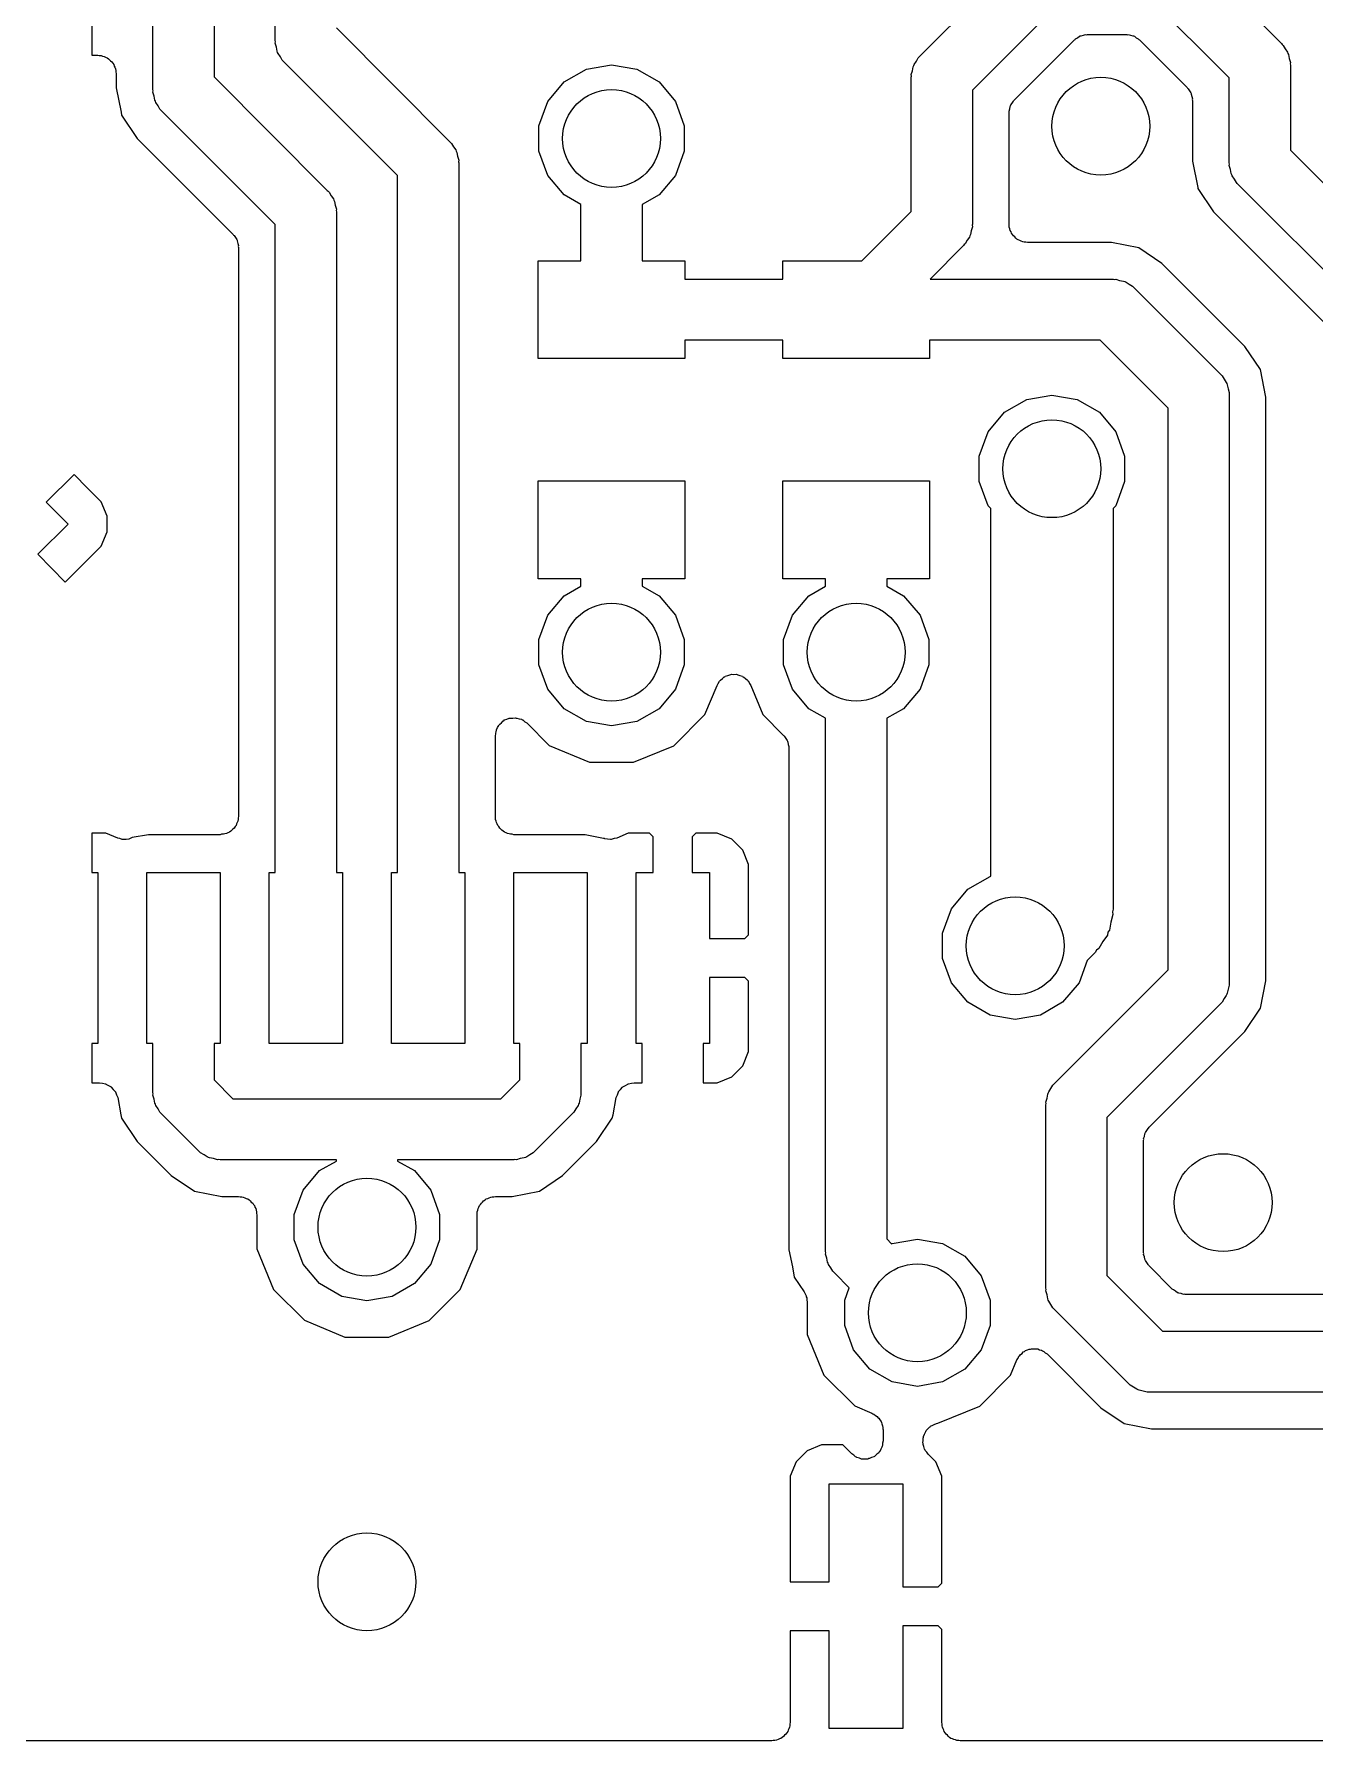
# Model space of a CAD drawing. Extents: x 132.7 to 187.3, y -127.3 to -72.7.
# Drawn here: x 158.64 to 163.88, y -109.8 to -102.82 of the extents above; entities that cross this region are included whole.
import ezdxf

# ---------------------------------------------------------------- set-up
doc = ezdxf.new("R2010")
doc.units = 0
doc.header["$MEASUREMENT"] = 0
doc.layers.add('BLACK', color=7, linetype='CONTINUOUS')

msp = doc.modelspace()

# ---------------------------------------------------------------- linework, layer by layer
at = {"layer": 'Black'}
for p, q in [((159.125, -103.05), (159.125, -102.4)), ((159.625, -102.85), (159.625, -102.4)), ((162.262, -102.912), (162.712, -102.462)), ((163.338, -102.462), (163.738, -102.862)), ((162.852, -102.675), (162.475, -103.052)), ((163.525, -103.002), (163.198, -102.675)), ((158.875, -102.75), (158.875, -102.91)), ((159.375, -102.75), (159.375, -102.998)), ((159.875, -102.798), (160.338, -103.262)), ((162.905, -102.838), (162.913, -102.832)), ((162.913, -102.832), (162.916, -102.831)), ((162.916, -102.831), (162.919, -102.83)), ((162.919, -102.83), (162.929, -102.828)), ((162.929, -102.828), (162.938, -102.825)), ((162.938, -102.825), (162.942, -102.826)), ((162.942, -102.826), (162.945, -102.825)), ((162.945, -102.825), (163.105, -102.825)), ((163.105, -102.825), (163.108, -102.826)), ((163.108, -102.826), (163.112, -102.825)), ((163.112, -102.825), (163.121, -102.828)), ((163.121, -102.828), (163.131, -102.83)), ((163.131, -102.83), (163.134, -102.831)), ((163.134, -102.831), (163.137, -102.832)), ((163.137, -102.832), (163.145, -102.838)), ((159.626, -102.855), (159.625, -102.85)), ((159.625, -102.861), (159.626, -102.855)), ((159.63, -102.877), (159.625, -102.861)), ((159.633, -102.893), (159.63, -102.877)), ((159.635, -102.898), (159.633, -102.893)), ((159.637, -102.903), (159.635, -102.898)), ((159.646, -102.916), (159.637, -102.903)), ((162.647, -103.092), (162.892, -102.847)), ((162.892, -102.847), (162.895, -102.845)), ((162.895, -102.845), (162.897, -102.843)), ((162.897, -102.843), (162.905, -102.838)), ((163.145, -102.838), (163.153, -102.843)), ((163.153, -102.843), (163.155, -102.845)), ((163.155, -102.845), (163.158, -102.847)), ((163.158, -102.847), (163.353, -103.042)), ((163.738, -102.862), (163.742, -102.866)), ((163.742, -102.866), (163.746, -102.87)), ((163.746, -102.87), (163.754, -102.884)), ((163.754, -102.884), (163.763, -102.897)), ((163.763, -102.897), (163.765, -102.902)), ((163.765, -102.902), (163.767, -102.907)), ((158.875, -102.91), (158.9, -102.91)), ((158.9, -102.91), (158.906, -102.911)), ((158.906, -102.911), (158.913, -102.911)), ((158.913, -102.911), (158.919, -102.913)), ((158.919, -102.913), (158.926, -102.915)), ((158.926, -102.915), (158.931, -102.918)), ((158.931, -102.918), (158.938, -102.92)), ((158.938, -102.92), (158.943, -102.924)), ((158.943, -102.924), (158.948, -102.928)), ((158.948, -102.928), (158.952, -102.933)), ((158.952, -102.933), (158.957, -102.937)), ((158.957, -102.937), (158.961, -102.942)), ((158.961, -102.942), (158.965, -102.947)), ((158.965, -102.947), (158.967, -102.954)), ((158.967, -102.954), (158.97, -102.959)), ((158.97, -102.959), (158.972, -102.966)), ((158.972, -102.966), (158.974, -102.972)), ((158.974, -102.972), (158.974, -102.979)), ((159.654, -102.93), (159.646, -102.916)), ((159.658, -102.934), (159.654, -102.93)), ((159.662, -102.938), (159.658, -102.934)), ((160.125, -103.402), (159.662, -102.938)), ((160.806, -103.019), (160.897, -102.967)), ((160.897, -102.967), (161, -102.949)), ((161, -102.949), (161.103, -102.967)), ((161.103, -102.967), (161.194, -103.019)), ((162.225, -102.989), (162.23, -102.973)), ((162.23, -102.973), (162.233, -102.957)), ((162.233, -102.957), (162.235, -102.952)), ((162.235, -102.952), (162.237, -102.947)), ((162.237, -102.947), (162.246, -102.934)), ((162.246, -102.934), (162.254, -102.92)), ((162.254, -102.92), (162.258, -102.916)), ((162.258, -102.916), (162.262, -102.912)), ((163.767, -102.907), (163.77, -102.923)), ((163.77, -102.923), (163.775, -102.939)), ((163.775, -102.939), (163.774, -102.945)), ((163.774, -102.945), (163.775, -102.95)), ((163.775, -102.95), (163.775, -103.298)), ((158.974, -102.979), (158.975, -102.985)), ((158.975, -102.985), (158.975, -103.043)), ((159.375, -102.998), (159.838, -103.462)), ((160.739, -103.099), (160.806, -103.019)), ((161.194, -103.019), (161.261, -103.099)), ((162.226, -102.995), (162.225, -102.989)), ((162.225, -103), (162.226, -102.995)), ((162.225, -103.548), (162.225, -103)), ((163.353, -103.042), (163.355, -103.045)), ((163.525, -103.35), (163.525, -103.002)), ((158.975, -103.043), (158.995, -103.142)), ((159.126, -103.055), (159.125, -103.05)), ((159.125, -103.061), (159.126, -103.055)), ((159.13, -103.077), (159.125, -103.061)), ((159.133, -103.093), (159.13, -103.077)), ((159.135, -103.098), (159.133, -103.093)), ((159.137, -103.103), (159.135, -103.098)), ((159.146, -103.116), (159.137, -103.103)), ((160.703, -103.198), (160.739, -103.099)), ((161.261, -103.099), (161.297, -103.198)), ((162.475, -103.052), (162.475, -103.6)), ((162.632, -103.113), (162.638, -103.105)), ((162.638, -103.105), (162.643, -103.097)), ((162.643, -103.097), (162.645, -103.095)), ((162.645, -103.095), (162.647, -103.092)), ((163.355, -103.045), (163.357, -103.047)), ((163.357, -103.047), (163.362, -103.055)), ((163.362, -103.055), (163.368, -103.063)), ((163.368, -103.063), (163.369, -103.066)), ((163.369, -103.066), (163.37, -103.069)), ((163.37, -103.069), (163.372, -103.079)), ((163.372, -103.079), (163.375, -103.088)), ((163.375, -103.088), (163.374, -103.092)), ((163.374, -103.092), (163.375, -103.095)), ((163.375, -103.095), (163.375, -103.343)), ((158.995, -103.142), (158.995, -103.142)), ((158.995, -103.142), (158.997, -103.155)), ((158.997, -103.155), (159.061, -103.25)), ((159.154, -103.13), (159.146, -103.116)), ((159.158, -103.134), (159.154, -103.13)), ((159.162, -103.138), (159.158, -103.134)), ((159.625, -103.602), (159.162, -103.138)), ((162.625, -103.138), (162.628, -103.129)), ((162.626, -103.142), (162.625, -103.138)), ((162.625, -103.145), (162.626, -103.142)), ((162.625, -103.6), (162.625, -103.145)), ((162.628, -103.129), (162.63, -103.119)), ((162.63, -103.119), (162.631, -103.116)), ((162.631, -103.116), (162.632, -103.113)), ((159.061, -103.25), (159.453, -103.642)), ((160.703, -103.302), (160.703, -103.198)), ((161.297, -103.198), (161.297, -103.302)), ((160.338, -103.262), (160.342, -103.266)), ((160.342, -103.266), (160.346, -103.27)), ((160.346, -103.27), (160.354, -103.284)), ((160.354, -103.284), (160.363, -103.297)), ((160.363, -103.297), (160.365, -103.302)), ((160.365, -103.302), (160.367, -103.307)), ((160.367, -103.307), (160.37, -103.323)), ((160.739, -103.401), (160.703, -103.302)), ((161.297, -103.302), (161.261, -103.401)), ((163.775, -103.298), (164.252, -103.775)), ((160.37, -103.323), (160.375, -103.339)), ((160.375, -103.339), (160.374, -103.345)), ((160.374, -103.345), (160.375, -103.35)), ((160.375, -103.35), (160.375, -106.25)), ((163.375, -103.343), (163.397, -103.451)), ((163.526, -103.355), (163.525, -103.35)), ((163.525, -103.361), (163.526, -103.355)), ((163.53, -103.377), (163.525, -103.361)), ((163.533, -103.393), (163.53, -103.377)), ((160.125, -106.25), (160.125, -103.402)), ((160.806, -103.481), (160.739, -103.401)), ((161.261, -103.401), (161.194, -103.481)), ((163.397, -103.451), (163.397, -103.451)), ((163.397, -103.451), (163.397, -103.455)), ((163.397, -103.455), (163.461, -103.55)), ((163.535, -103.398), (163.533, -103.393)), ((163.537, -103.403), (163.535, -103.398)), ((163.546, -103.416), (163.537, -103.403)), ((163.554, -103.43), (163.546, -103.416)), ((163.558, -103.434), (163.554, -103.43)), ((163.562, -103.438), (163.558, -103.434)), ((164.112, -103.988), (163.562, -103.438)), ((159.838, -103.462), (159.842, -103.466)), ((159.842, -103.466), (159.846, -103.47)), ((159.846, -103.47), (159.854, -103.484)), ((159.854, -103.484), (159.863, -103.497)), ((159.863, -103.497), (159.865, -103.502)), ((159.865, -103.502), (159.867, -103.507)), ((159.867, -103.507), (159.87, -103.523)), ((159.87, -103.523), (159.875, -103.539)), ((160.875, -103.52), (160.806, -103.481)), ((160.875, -103.75), (160.875, -103.52)), ((161.194, -103.481), (161.125, -103.52)), ((161.125, -103.52), (161.125, -103.75)), ((159.875, -103.539), (159.874, -103.545)), ((159.874, -103.545), (159.875, -103.55)), ((159.875, -103.55), (159.875, -106.25)), ((162.023, -103.75), (162.225, -103.548)), ((162.475, -103.6), (162.474, -103.605)), ((162.626, -103.606), (162.625, -103.6)), ((163.461, -103.55), (164, -104.089)), ((159.453, -103.642), (159.455, -103.645)), ((159.455, -103.645), (159.457, -103.647)), ((159.457, -103.647), (159.462, -103.655)), ((159.462, -103.655), (159.468, -103.663)), ((159.468, -103.663), (159.469, -103.666)), ((159.469, -103.666), (159.47, -103.669)), ((159.47, -103.669), (159.472, -103.679)), ((159.625, -106.25), (159.625, -103.602)), ((162.454, -103.666), (162.446, -103.68)), ((162.463, -103.653), (162.454, -103.666)), ((162.465, -103.648), (162.463, -103.653)), ((162.467, -103.643), (162.465, -103.648)), ((162.47, -103.627), (162.467, -103.643)), ((162.475, -103.611), (162.47, -103.627)), ((162.474, -103.605), (162.475, -103.611)), ((162.626, -103.613), (162.626, -103.606)), ((162.628, -103.619), (162.626, -103.613)), ((162.63, -103.626), (162.628, -103.619)), ((162.633, -103.631), (162.63, -103.626)), ((162.635, -103.637), (162.633, -103.631)), ((162.639, -103.643), (162.635, -103.637)), ((162.643, -103.648), (162.639, -103.643)), ((162.648, -103.652), (162.643, -103.648)), ((162.652, -103.657), (162.648, -103.652)), ((162.657, -103.661), (162.652, -103.657)), ((162.662, -103.665), (162.657, -103.661)), ((162.669, -103.667), (162.662, -103.665)), ((162.674, -103.67), (162.669, -103.667)), ((162.681, -103.672), (162.674, -103.67)), ((159.472, -103.679), (159.475, -103.688)), ((159.475, -103.688), (159.474, -103.692)), ((159.474, -103.692), (159.475, -103.695)), ((159.475, -103.695), (159.475, -106.021)), ((162.438, -103.688), (162.302, -103.825)), ((162.442, -103.684), (162.438, -103.688)), ((162.446, -103.68), (162.442, -103.684)), ((162.687, -103.674), (162.681, -103.672)), ((162.694, -103.674), (162.687, -103.674)), ((162.7, -103.675), (162.694, -103.674)), ((163.043, -103.675), (162.7, -103.675)), ((163.155, -103.697), (163.043, -103.675)), ((163.25, -103.761), (163.155, -103.697)), ((160.7, -104.15), (160.7, -103.75)), ((160.7, -103.75), (160.875, -103.75)), ((161.125, -103.75), (161.3, -103.75)), ((161.3, -103.75), (161.3, -103.825)), ((161.7, -103.825), (161.7, -103.75)), ((161.7, -103.75), (162.023, -103.75)), ((163.589, -104.1), (163.25, -103.761)), ((161.3, -103.825), (161.7, -103.825)), ((162.302, -103.825), (163.05, -103.825)), ((163.05, -103.825), (163.055, -103.826)), ((163.055, -103.826), (163.061, -103.825)), ((163.061, -103.825), (163.077, -103.83)), ((163.077, -103.83), (163.093, -103.833)), ((163.093, -103.833), (163.098, -103.835)), ((163.098, -103.835), (163.103, -103.837)), ((163.103, -103.837), (163.116, -103.846)), ((163.116, -103.846), (163.13, -103.854)), ((163.13, -103.854), (163.134, -103.858)), ((163.134, -103.858), (163.138, -103.862)), ((163.138, -103.862), (163.488, -104.212)), ((161.7, -104.075), (161.3, -104.075)), ((161.3, -104.075), (161.3, -104.15)), ((161.7, -104.15), (161.7, -104.075)), ((162.998, -104.075), (162.3, -104.075)), ((162.3, -104.075), (162.3, -104.15)), ((163.275, -104.352), (162.998, -104.075)), ((161.3, -104.15), (160.7, -104.15)), ((162.3, -104.15), (161.7, -104.15)), ((163.653, -104.195), (163.589, -104.1)), ((163.488, -104.212), (163.492, -104.216)), ((163.492, -104.216), (163.496, -104.22)), ((163.496, -104.22), (163.504, -104.234)), ((163.675, -104.307), (163.653, -104.195)), ((163.504, -104.234), (163.513, -104.247)), ((163.513, -104.247), (163.515, -104.252)), ((163.515, -104.252), (163.517, -104.257)), ((163.517, -104.257), (163.52, -104.273)), ((163.52, -104.273), (163.525, -104.289)), ((163.525, -104.289), (163.524, -104.295)), ((163.524, -104.295), (163.525, -104.3)), ((162.606, -104.369), (162.697, -104.317)), ((162.697, -104.317), (162.8, -104.299)), ((162.8, -104.299), (162.903, -104.317)), ((162.903, -104.317), (162.994, -104.369)), ((163.275, -106.648), (163.275, -104.352)), ((163.525, -104.3), (163.525, -106.7)), ((163.675, -106.693), (163.675, -104.307)), ((162.539, -104.449), (162.606, -104.369)), ((162.994, -104.369), (163.061, -104.449)), ((162.503, -104.548), (162.539, -104.449)), ((163.061, -104.449), (163.097, -104.548)), ((162.503, -104.652), (162.503, -104.548)), ((163.097, -104.548), (163.097, -104.652)), ((158.803, -104.624), (158.689, -104.737)), ((158.858, -104.68), (158.803, -104.624)), ((158.913, -104.735), (158.858, -104.68)), ((160.7, -105.05), (160.7, -104.65)), ((160.7, -104.65), (161.3, -104.65)), ((161.3, -104.65), (161.3, -105.05)), ((161.7, -105.05), (161.7, -104.65)), ((161.7, -104.65), (162.3, -104.65)), ((162.3, -104.65), (162.3, -105.05)), ((162.539, -104.751), (162.503, -104.652)), ((163.097, -104.652), (163.061, -104.751)), ((158.689, -104.737), (158.778, -104.826)), ((158.938, -104.794), (158.913, -104.735)), ((162.55, -104.763), (162.539, -104.751)), ((162.55, -106.266), (162.55, -104.763)), ((163.061, -104.751), (163.05, -104.763)), ((163.05, -104.763), (163.05, -106.4)), ((158.778, -104.826), (158.654, -104.949)), ((158.938, -104.858), (158.938, -104.794)), ((158.767, -105.063), (158.913, -104.916)), ((158.913, -104.916), (158.938, -104.858)), ((158.654, -104.949), (158.767, -105.063)), ((160.875, -105.05), (160.7, -105.05)), ((160.875, -105.08), (160.875, -105.05)), ((161.3, -105.05), (161.125, -105.05)), ((161.125, -105.05), (161.125, -105.08)), ((161.875, -105.05), (161.7, -105.05)), ((161.875, -105.08), (161.875, -105.05)), ((162.3, -105.05), (162.125, -105.05)), ((162.125, -105.05), (162.125, -105.08)), ((160.739, -105.199), (160.806, -105.119)), ((160.806, -105.119), (160.875, -105.08)), ((161.125, -105.08), (161.194, -105.119)), ((161.194, -105.119), (161.261, -105.199)), ((161.739, -105.199), (161.806, -105.119)), ((161.806, -105.119), (161.875, -105.08)), ((162.125, -105.08), (162.194, -105.119)), ((162.194, -105.119), (162.261, -105.199)), ((160.703, -105.298), (160.739, -105.199)), ((161.261, -105.199), (161.297, -105.298)), ((161.703, -105.298), (161.739, -105.199)), ((162.261, -105.199), (162.297, -105.298)), ((160.703, -105.402), (160.703, -105.298)), ((161.297, -105.298), (161.297, -105.402)), ((161.703, -105.402), (161.703, -105.298)), ((162.297, -105.298), (162.297, -105.402)), ((160.739, -105.501), (160.703, -105.402)), ((161.297, -105.402), (161.261, -105.501)), ((161.739, -105.501), (161.703, -105.402)), ((162.297, -105.402), (162.261, -105.501)), ((161.431, -105.486), (161.436, -105.478)), ((161.436, -105.478), (161.441, -105.469)), ((161.441, -105.469), (161.443, -105.467)), ((161.443, -105.467), (161.445, -105.464)), ((161.445, -105.464), (161.453, -105.458)), ((161.453, -105.458), (161.46, -105.451)), ((161.46, -105.451), (161.463, -105.45)), ((161.463, -105.45), (161.465, -105.448)), ((161.465, -105.448), (161.475, -105.445)), ((161.475, -105.445), (161.484, -105.442)), ((161.484, -105.442), (161.487, -105.441)), ((161.487, -105.441), (161.49, -105.44)), ((161.49, -105.44), (161.5, -105.441)), ((161.5, -105.441), (161.51, -105.44)), ((161.51, -105.44), (161.513, -105.441)), ((161.513, -105.441), (161.516, -105.442)), ((161.516, -105.442), (161.525, -105.445)), ((161.525, -105.445), (161.535, -105.448)), ((161.535, -105.448), (161.537, -105.45)), ((161.537, -105.45), (161.54, -105.452)), ((161.54, -105.452), (161.548, -105.458)), ((161.548, -105.458), (161.555, -105.464)), ((161.555, -105.464), (161.557, -105.467)), ((161.557, -105.467), (161.56, -105.469)), ((161.56, -105.469), (161.564, -105.478)), ((161.564, -105.478), (161.569, -105.486)), ((160.806, -105.581), (160.739, -105.501)), ((161.261, -105.501), (161.194, -105.581)), ((161.381, -105.605), (161.431, -105.486)), ((161.569, -105.486), (161.618, -105.605)), ((161.806, -105.581), (161.739, -105.501)), ((162.261, -105.501), (162.194, -105.581)), ((160.562, -105.627), (160.572, -105.624)), ((160.572, -105.624), (160.581, -105.62)), ((160.581, -105.62), (160.584, -105.62)), ((160.584, -105.62), (160.587, -105.619)), ((160.587, -105.619), (160.597, -105.619)), ((160.597, -105.619), (160.607, -105.618)), ((160.607, -105.618), (160.61, -105.619)), ((160.61, -105.619), (160.613, -105.619)), ((160.613, -105.619), (160.622, -105.622)), ((160.622, -105.622), (160.632, -105.624)), ((160.632, -105.624), (160.634, -105.626)), ((160.897, -105.633), (160.806, -105.581)), ((161.194, -105.581), (161.103, -105.633)), ((161.255, -105.732), (161.381, -105.605)), ((161.618, -105.605), (161.703, -105.69)), ((161.875, -105.62), (161.806, -105.581)), ((161.875, -107.8), (161.875, -105.62)), ((162.194, -105.581), (162.125, -105.62)), ((162.125, -105.62), (162.125, -107.748)), ((160.525, -105.692), (160.527, -105.683)), ((160.525, -106.021), (160.525, -105.692)), ((160.527, -105.683), (160.528, -105.673)), ((160.528, -105.673), (160.529, -105.67)), ((160.529, -105.67), (160.53, -105.667)), ((160.53, -105.667), (160.534, -105.658)), ((160.534, -105.658), (160.539, -105.649)), ((160.539, -105.649), (160.541, -105.647)), ((160.541, -105.647), (160.543, -105.644)), ((160.543, -105.644), (160.55, -105.638)), ((160.55, -105.638), (160.557, -105.631)), ((160.557, -105.631), (160.56, -105.63)), ((160.56, -105.63), (160.562, -105.627)), ((160.634, -105.626), (160.637, -105.627)), ((160.637, -105.627), (160.645, -105.634)), ((160.645, -105.634), (160.653, -105.639)), ((160.653, -105.639), (160.745, -105.731)), ((161, -105.651), (160.897, -105.633)), ((161.103, -105.633), (161, -105.651)), ((161.703, -105.69), (161.705, -105.692)), ((161.705, -105.692), (161.707, -105.694)), ((160.745, -105.731), (160.91, -105.8)), ((161.089, -105.8), (161.255, -105.732)), ((161.707, -105.694), (161.712, -105.703)), ((161.712, -105.703), (161.718, -105.711)), ((161.718, -105.711), (161.719, -105.714)), ((161.719, -105.714), (161.72, -105.717)), ((161.72, -105.717), (161.722, -105.727)), ((161.722, -105.727), (161.725, -105.736)), ((161.725, -105.736), (161.724, -105.739)), ((161.724, -105.739), (161.725, -105.742)), ((161.725, -105.742), (161.725, -107.793)), ((160.91, -105.8), (161.089, -105.8)), ((159.472, -106.04), (159.47, -106.046)), ((159.474, -106.034), (159.472, -106.04)), ((159.475, -106.021), (159.474, -106.027)), ((159.474, -106.027), (159.474, -106.034)), ((160.526, -106.027), (160.525, -106.021)), ((160.526, -106.034), (160.526, -106.027)), ((160.528, -106.04), (160.526, -106.034)), ((160.53, -106.046), (160.528, -106.04)), ((158.932, -106.09), (158.875, -106.09)), ((158.875, -106.09), (158.875, -106.25)), ((158.981, -106.11), (158.932, -106.09)), ((158.99, -106.112), (158.981, -106.11)), ((159, -106.115), (158.99, -106.112)), ((159.032, -106.112), (159.029, -106.113)), ((159.04, -106.108), (159.032, -106.112)), ((159.107, -106.096), (159.04, -106.108)), ((159.4, -106.096), (159.107, -106.096)), ((159.406, -106.094), (159.4, -106.096)), ((159.413, -106.094), (159.406, -106.094)), ((159.419, -106.092), (159.413, -106.094)), ((159.426, -106.091), (159.419, -106.092)), ((159.431, -106.088), (159.426, -106.091)), ((159.438, -106.086), (159.431, -106.088)), ((159.443, -106.081), (159.438, -106.086)), ((159.448, -106.078), (159.443, -106.081)), ((159.452, -106.073), (159.448, -106.078)), ((159.457, -106.069), (159.452, -106.073)), ((159.461, -106.063), (159.457, -106.069)), ((159.465, -106.058), (159.461, -106.063)), ((159.467, -106.052), (159.465, -106.058)), ((159.47, -106.046), (159.467, -106.052)), ((160.533, -106.052), (160.53, -106.046)), ((160.535, -106.058), (160.533, -106.052)), ((160.539, -106.063), (160.535, -106.058)), ((160.543, -106.069), (160.539, -106.063)), ((160.548, -106.073), (160.543, -106.069)), ((160.552, -106.078), (160.548, -106.073)), ((160.557, -106.081), (160.552, -106.078)), ((160.562, -106.086), (160.557, -106.081)), ((160.569, -106.088), (160.562, -106.086)), ((160.574, -106.091), (160.569, -106.088)), ((160.581, -106.092), (160.574, -106.091)), ((160.587, -106.094), (160.581, -106.092)), ((160.594, -106.094), (160.587, -106.094)), ((160.6, -106.096), (160.594, -106.094)), ((160.892, -106.096), (160.6, -106.096)), ((160.967, -106.111), (160.892, -106.096)), ((160.969, -106.112), (160.967, -106.111)), ((160.971, -106.112), (160.969, -106.112)), ((160.973, -106.113), (160.971, -106.112)), ((161.01, -106.112), (160.999, -106.115)), ((161.021, -106.11), (161.01, -106.112)), ((161.068, -106.09), (161.021, -106.11)), ((161.155, -106.09), (161.068, -106.09)), ((161.17, -106.105), (161.155, -106.09)), ((161.17, -106.25), (161.17, -106.105)), ((161.345, -106.09), (161.33, -106.105)), ((161.33, -106.105), (161.33, -106.25)), ((161.432, -106.09), (161.345, -106.09)), ((161.491, -106.114), (161.432, -106.09)), ((159.003, -106.115), (159, -106.115)), ((159.006, -106.116), (159.003, -106.115)), ((159.016, -106.115), (159.006, -106.116)), ((159.026, -106.114), (159.016, -106.115)), ((159.029, -106.113), (159.026, -106.114)), ((160.984, -106.114), (160.973, -106.113)), ((160.995, -106.115), (160.984, -106.114)), ((160.997, -106.115), (160.995, -106.115)), ((160.999, -106.115), (160.997, -106.115)), ((161.536, -106.159), (161.491, -106.114)), ((161.56, -106.218), (161.536, -106.159)), ((158.875, -106.25), (158.9, -106.25)), ((158.9, -106.25), (158.9, -106.95)), ((159.1, -106.95), (159.1, -106.25)), ((159.1, -106.25), (159.4, -106.25)), ((159.4, -106.25), (159.4, -106.95)), ((159.6, -106.95), (159.6, -106.25)), ((159.6, -106.25), (159.625, -106.25)), ((159.875, -106.25), (159.9, -106.25)), ((159.9, -106.25), (159.9, -106.95)), ((160.1, -106.95), (160.1, -106.25)), ((160.1, -106.25), (160.125, -106.25)), ((160.375, -106.25), (160.4, -106.25)), ((160.4, -106.25), (160.4, -106.95)), ((160.6, -106.95), (160.6, -106.25)), ((160.6, -106.25), (160.9, -106.25)), ((160.9, -106.25), (160.9, -106.95)), ((161.1, -106.95), (161.1, -106.25)), ((161.1, -106.25), (161.17, -106.25)), ((161.33, -106.25), (161.4, -106.25)), ((161.4, -106.25), (161.4, -106.52)), ((161.56, -106.505), (161.56, -106.218)), ((162.389, -106.399), (162.456, -106.319)), ((162.456, -106.319), (162.547, -106.267)), ((162.547, -106.267), (162.55, -106.266)), ((162.353, -106.498), (162.389, -106.399)), ((163.041, -106.453), (163.035, -106.486)), ((163.049, -106.422), (163.041, -106.453)), ((163.05, -106.4), (163.048, -106.411)), ((163.048, -106.411), (163.049, -106.422)), ((161.4, -106.52), (161.545, -106.52)), ((161.545, -106.52), (161.56, -106.505)), ((162.353, -106.602), (162.353, -106.498)), ((163.027, -106.506), (163.008, -106.532)), ((163.029, -106.495), (163.027, -106.506)), ((163.035, -106.486), (163.029, -106.495)), ((162.977, -106.577), (162.944, -106.61)), ((162.983, -106.568), (162.977, -106.577)), ((162.992, -106.561), (162.983, -106.568)), ((163.008, -106.532), (162.992, -106.561)), ((162.389, -106.701), (162.353, -106.602)), ((162.812, -107.112), (163.275, -106.648)), ((162.944, -106.61), (162.911, -106.701)), ((161.4, -106.68), (161.4, -106.95)), ((161.545, -106.68), (161.4, -106.68)), ((161.56, -106.695), (161.545, -106.68)), ((161.56, -106.982), (161.56, -106.695)), ((162.456, -106.781), (162.389, -106.701)), ((162.911, -106.701), (162.844, -106.781)), ((163.52, -106.727), (163.517, -106.743)), ((163.525, -106.711), (163.52, -106.727)), ((163.525, -106.7), (163.524, -106.705)), ((163.524, -106.705), (163.525, -106.711)), ((163.653, -106.805), (163.675, -106.693)), ((162.547, -106.833), (162.456, -106.781)), ((162.844, -106.781), (162.753, -106.833)), ((163.488, -106.788), (163.025, -107.252)), ((163.492, -106.784), (163.488, -106.788)), ((163.496, -106.78), (163.492, -106.784)), ((163.504, -106.766), (163.496, -106.78)), ((163.513, -106.753), (163.504, -106.766)), ((163.515, -106.748), (163.513, -106.753)), ((163.517, -106.743), (163.515, -106.748)), ((163.589, -106.9), (163.653, -106.805)), ((162.65, -106.851), (162.547, -106.833)), ((162.753, -106.833), (162.65, -106.851)), ((163.197, -107.292), (163.589, -106.9)), ((158.9, -106.95), (158.875, -106.95)), ((158.875, -106.95), (158.875, -107.11)), ((159.125, -106.95), (159.1, -106.95)), ((159.125, -107.15), (159.125, -106.95)), ((159.4, -106.95), (159.375, -106.95)), ((159.375, -106.95), (159.375, -107.098)), ((159.9, -106.95), (159.6, -106.95)), ((160.4, -106.95), (160.1, -106.95)), ((160.625, -106.95), (160.6, -106.95)), ((160.625, -107.098), (160.625, -106.95)), ((160.9, -106.95), (160.875, -106.95)), ((160.875, -106.95), (160.875, -107.15)), ((161.125, -106.95), (161.1, -106.95)), ((161.125, -107.11), (161.125, -106.95)), ((161.4, -106.95), (161.375, -106.95)), ((161.375, -106.95), (161.375, -107.11)), ((161.536, -107.041), (161.56, -106.982)), ((161.432, -107.11), (161.491, -107.086)), ((161.491, -107.086), (161.536, -107.041)), ((158.875, -107.11), (158.907, -107.11)), ((158.907, -107.11), (158.919, -107.112)), ((158.919, -107.112), (158.931, -107.114)), ((158.931, -107.114), (158.932, -107.114)), ((158.932, -107.114), (158.933, -107.115)), ((158.933, -107.115), (158.943, -107.121)), ((158.943, -107.121), (158.954, -107.127)), ((158.954, -107.127), (158.954, -107.127)), ((158.954, -107.127), (158.955, -107.128)), ((158.955, -107.128), (158.963, -107.137)), ((158.963, -107.137), (158.971, -107.146)), ((158.971, -107.146), (158.971, -107.147)), ((158.971, -107.147), (158.972, -107.147)), ((158.972, -107.147), (158.976, -107.159)), ((158.976, -107.159), (158.981, -107.17)), ((159.126, -107.155), (159.125, -107.15)), ((159.125, -107.161), (159.126, -107.155)), ((159.375, -107.098), (159.452, -107.175)), ((160.548, -107.175), (160.625, -107.098)), ((160.875, -107.15), (160.874, -107.155)), ((160.874, -107.155), (160.875, -107.161)), ((161.019, -107.17), (161.024, -107.159)), ((161.024, -107.159), (161.028, -107.147)), ((161.028, -107.147), (161.029, -107.147)), ((161.029, -107.146), (161.037, -107.137)), ((161.029, -107.147), (161.029, -107.146)), ((161.037, -107.137), (161.045, -107.128)), ((161.045, -107.128), (161.046, -107.127)), ((161.046, -107.127), (161.057, -107.121)), ((161.046, -107.127), (161.046, -107.127)), ((161.057, -107.121), (161.067, -107.115)), ((161.067, -107.115), (161.068, -107.114)), ((161.068, -107.114), (161.069, -107.114)), ((161.069, -107.114), (161.081, -107.112)), ((161.081, -107.112), (161.093, -107.11)), ((161.093, -107.11), (161.125, -107.11)), ((161.375, -107.11), (161.432, -107.11)), ((162.78, -107.173), (162.783, -107.157)), ((162.783, -107.157), (162.785, -107.152)), ((162.785, -107.152), (162.787, -107.147)), ((162.787, -107.147), (162.796, -107.134)), ((162.796, -107.134), (162.804, -107.12)), ((162.804, -107.12), (162.808, -107.116)), ((162.808, -107.116), (162.812, -107.112)), ((158.981, -107.17), (158.994, -107.241)), ((159.13, -107.177), (159.125, -107.161)), ((159.133, -107.193), (159.13, -107.177)), ((159.135, -107.198), (159.133, -107.193)), ((159.137, -107.203), (159.135, -107.198)), ((159.146, -107.216), (159.137, -107.203)), ((159.154, -107.23), (159.146, -107.216)), ((159.452, -107.175), (160, -107.175)), ((160, -107.175), (160.548, -107.175)), ((160.854, -107.216), (160.846, -107.23)), ((160.863, -107.203), (160.854, -107.216)), ((160.865, -107.198), (160.863, -107.203)), ((160.867, -107.193), (160.865, -107.198)), ((160.87, -107.177), (160.867, -107.193)), ((160.875, -107.161), (160.87, -107.177)), ((161.006, -107.241), (161.019, -107.17)), ((162.775, -107.189), (162.78, -107.173)), ((162.776, -107.195), (162.775, -107.189)), ((162.775, -107.2), (162.776, -107.195)), ((162.775, -107.4), (162.775, -107.2)), ((158.994, -107.241), (158.994, -107.241)), ((158.994, -107.241), (158.997, -107.255)), ((158.997, -107.255), (159.061, -107.35)), ((159.158, -107.234), (159.154, -107.23)), ((159.162, -107.238), (159.158, -107.234)), ((159.312, -107.388), (159.162, -107.238)), ((160.838, -107.238), (160.688, -107.388)), ((160.842, -107.234), (160.838, -107.238)), ((160.846, -107.23), (160.842, -107.234)), ((160.939, -107.35), (161.003, -107.255)), ((161.003, -107.255), (161.006, -107.241)), ((161.006, -107.241), (161.006, -107.241)), ((163.025, -107.252), (163.025, -107.4)), ((163.188, -107.305), (163.193, -107.297)), ((163.193, -107.297), (163.195, -107.295)), ((163.195, -107.295), (163.197, -107.292)), ((159.061, -107.35), (159.2, -107.489)), ((160.8, -107.489), (160.939, -107.35)), ((163.175, -107.338), (163.178, -107.329)), ((163.176, -107.342), (163.175, -107.338)), ((163.175, -107.345), (163.176, -107.342)), ((163.175, -107.805), (163.175, -107.345)), ((163.178, -107.329), (163.18, -107.319)), ((163.18, -107.319), (163.181, -107.316)), ((163.181, -107.316), (163.182, -107.313)), ((163.182, -107.313), (163.188, -107.305)), ((159.316, -107.392), (159.312, -107.388)), ((159.32, -107.396), (159.316, -107.392)), ((159.334, -107.404), (159.32, -107.396)), ((159.347, -107.413), (159.334, -107.404)), ((159.352, -107.415), (159.347, -107.413)), ((159.357, -107.417), (159.352, -107.415)), ((159.373, -107.42), (159.357, -107.417)), ((159.389, -107.425), (159.373, -107.42)), ((159.395, -107.424), (159.389, -107.425)), ((159.4, -107.425), (159.395, -107.424)), ((159.875, -107.425), (159.4, -107.425)), ((159.806, -107.469), (159.875, -107.43)), ((159.875, -107.43), (159.875, -107.425)), ((160.6, -107.425), (160.125, -107.425)), ((160.125, -107.425), (160.125, -107.43)), ((160.125, -107.43), (160.194, -107.469)), ((160.605, -107.424), (160.6, -107.425)), ((160.611, -107.425), (160.605, -107.424)), ((160.627, -107.42), (160.611, -107.425)), ((160.643, -107.417), (160.627, -107.42)), ((160.648, -107.415), (160.643, -107.417)), ((160.653, -107.413), (160.648, -107.415)), ((160.666, -107.404), (160.653, -107.413)), ((160.68, -107.396), (160.666, -107.404)), ((160.684, -107.392), (160.68, -107.396)), ((160.688, -107.388), (160.684, -107.392)), ((162.775, -107.95), (162.775, -107.4)), ((163.025, -107.4), (163.025, -107.898)), ((159.2, -107.489), (159.295, -107.553)), ((159.739, -107.549), (159.806, -107.469)), ((160.194, -107.469), (160.261, -107.549)), ((160.705, -107.553), (160.8, -107.489)), ((159.295, -107.553), (159.407, -107.575)), ((159.407, -107.575), (159.475, -107.575)), ((159.475, -107.575), (159.482, -107.576)), ((159.482, -107.576), (159.488, -107.576)), ((159.488, -107.576), (159.494, -107.578)), ((159.703, -107.648), (159.739, -107.549)), ((160.261, -107.549), (160.297, -107.648)), ((160.506, -107.578), (160.512, -107.576)), ((160.512, -107.576), (160.519, -107.576)), ((160.519, -107.576), (160.525, -107.575)), ((160.525, -107.575), (160.593, -107.575)), ((160.593, -107.575), (160.705, -107.553)), ((159.494, -107.578), (159.501, -107.58)), ((159.501, -107.58), (159.506, -107.583)), ((159.506, -107.583), (159.513, -107.585)), ((159.513, -107.585), (159.518, -107.589)), ((159.518, -107.589), (159.523, -107.593)), ((159.523, -107.593), (159.527, -107.598)), ((159.527, -107.598), (159.533, -107.602)), ((159.533, -107.602), (159.536, -107.607)), ((159.536, -107.607), (159.54, -107.612)), ((159.54, -107.612), (159.542, -107.619)), ((159.542, -107.619), (159.546, -107.624)), ((159.546, -107.624), (159.547, -107.631)), ((159.547, -107.631), (159.549, -107.637)), ((159.549, -107.637), (159.549, -107.644)), ((159.549, -107.644), (159.55, -107.65)), ((160.45, -107.65), (160.451, -107.644)), ((160.451, -107.637), (160.453, -107.631)), ((160.451, -107.644), (160.451, -107.637)), ((160.453, -107.631), (160.455, -107.624)), ((160.455, -107.624), (160.458, -107.619)), ((160.458, -107.619), (160.46, -107.612)), ((160.46, -107.612), (160.464, -107.607)), ((160.464, -107.607), (160.468, -107.602)), ((160.468, -107.602), (160.473, -107.598)), ((160.473, -107.598), (160.477, -107.593)), ((160.477, -107.593), (160.483, -107.589)), ((160.483, -107.589), (160.488, -107.585)), ((160.488, -107.585), (160.494, -107.583)), ((160.494, -107.583), (160.499, -107.58)), ((160.499, -107.58), (160.506, -107.578)), ((159.55, -107.65), (159.55, -107.789)), ((159.703, -107.752), (159.703, -107.648)), ((160.297, -107.648), (160.297, -107.752)), ((160.45, -107.79), (160.45, -107.65)), ((159.739, -107.851), (159.703, -107.752)), ((160.297, -107.752), (160.261, -107.851)), ((162.125, -107.748), (162.145, -107.768)), ((162.145, -107.768), (162.147, -107.767)), ((162.147, -107.767), (162.25, -107.749)), ((162.25, -107.749), (162.353, -107.767)), ((162.353, -107.767), (162.444, -107.819)), ((159.55, -107.789), (159.618, -107.955)), ((159.806, -107.931), (159.739, -107.851)), ((160.261, -107.851), (160.194, -107.931)), ((160.381, -107.955), (160.45, -107.79)), ((161.725, -107.793), (161.739, -107.863)), ((161.876, -107.805), (161.875, -107.8)), ((161.875, -107.811), (161.876, -107.805)), ((161.88, -107.827), (161.875, -107.811)), ((161.883, -107.843), (161.88, -107.827)), ((161.885, -107.848), (161.883, -107.843)), ((161.887, -107.853), (161.885, -107.848)), ((161.896, -107.866), (161.887, -107.853)), ((162.444, -107.819), (162.511, -107.899)), ((163.176, -107.808), (163.175, -107.805)), ((163.175, -107.812), (163.176, -107.808)), ((163.178, -107.821), (163.175, -107.812)), ((163.18, -107.831), (163.178, -107.821)), ((163.181, -107.834), (163.18, -107.831)), ((163.182, -107.837), (163.181, -107.834)), ((163.188, -107.845), (163.182, -107.837)), ((163.193, -107.853), (163.188, -107.845)), ((163.195, -107.855), (163.193, -107.853)), ((163.197, -107.858), (163.195, -107.855)), ((161.739, -107.863), (161.739, -107.863)), ((161.739, -107.863), (161.747, -107.905)), ((161.747, -107.905), (161.787, -107.965)), ((161.904, -107.88), (161.896, -107.866)), ((161.908, -107.884), (161.904, -107.88)), ((161.912, -107.888), (161.908, -107.884)), ((161.971, -107.948), (161.912, -107.888)), ((162.511, -107.899), (162.547, -107.998)), ((163.025, -107.898), (163.252, -108.125)), ((163.292, -107.953), (163.197, -107.858)), ((159.618, -107.955), (159.745, -108.081)), ((159.897, -107.983), (159.806, -107.931)), ((160, -108.001), (159.897, -107.983)), ((160.103, -107.983), (160, -108.001)), ((160.194, -107.931), (160.103, -107.983)), ((160.255, -108.082), (160.381, -107.955)), ((161.787, -107.965), (161.791, -107.973)), ((161.791, -107.973), (161.796, -107.981)), ((161.796, -107.981), (161.796, -107.985)), ((161.796, -107.985), (161.798, -107.989)), ((161.798, -107.989), (161.798, -107.998)), ((161.953, -107.998), (161.971, -107.948)), ((162.776, -107.955), (162.775, -107.95)), ((162.775, -107.961), (162.776, -107.955)), ((162.78, -107.977), (162.775, -107.961)), ((162.783, -107.993), (162.78, -107.977)), ((162.785, -107.998), (162.783, -107.993)), ((163.295, -107.955), (163.292, -107.953)), ((163.297, -107.957), (163.295, -107.955)), ((163.305, -107.962), (163.297, -107.957)), ((163.313, -107.968), (163.305, -107.962)), ((163.316, -107.969), (163.313, -107.968)), ((163.319, -107.97), (163.316, -107.969)), ((163.329, -107.972), (163.319, -107.97)), ((163.338, -107.975), (163.329, -107.972)), ((163.342, -107.974), (163.338, -107.975)), ((163.345, -107.975), (163.342, -107.974)), ((164.255, -107.975), (163.345, -107.975)), ((161.798, -107.998), (161.8, -108.006)), ((161.8, -108.006), (161.8, -108.139)), ((161.953, -108.102), (161.953, -107.998)), ((162.547, -107.998), (162.547, -108.102)), ((162.787, -108.003), (162.785, -107.998)), ((162.796, -108.016), (162.787, -108.003)), ((162.804, -108.03), (162.796, -108.016)), ((162.808, -108.034), (162.804, -108.03)), ((162.812, -108.038), (162.808, -108.034)), ((163.112, -108.338), (162.812, -108.038)), ((159.745, -108.081), (159.91, -108.15)), ((160.089, -108.15), (160.255, -108.082)), ((161.989, -108.201), (161.953, -108.102)), ((162.547, -108.102), (162.511, -108.201)), ((163.252, -108.125), (164.348, -108.125)), ((159.91, -108.15), (160.089, -108.15)), ((161.8, -108.139), (161.868, -108.305)), ((162.056, -108.281), (161.989, -108.201)), ((162.511, -108.201), (162.444, -108.281)), ((162.688, -108.208), (162.692, -108.205)), ((162.692, -108.205), (162.7, -108.202)), ((162.7, -108.202), (162.707, -108.199)), ((162.707, -108.199), (162.712, -108.199)), ((162.712, -108.199), (162.717, -108.197)), ((162.717, -108.197), (162.725, -108.197)), ((162.725, -108.197), (162.733, -108.197)), ((162.733, -108.197), (162.738, -108.198)), ((162.738, -108.198), (162.743, -108.198)), ((162.743, -108.198), (162.75, -108.201)), ((162.75, -108.201), (162.758, -108.203)), ((162.758, -108.203), (162.762, -108.206)), ((162.631, -108.305), (162.657, -108.243)), ((162.657, -108.243), (162.662, -108.236)), ((162.662, -108.236), (162.665, -108.228)), ((162.665, -108.228), (162.669, -108.225)), ((162.669, -108.225), (162.671, -108.221)), ((162.671, -108.221), (162.678, -108.216)), ((162.678, -108.216), (162.683, -108.21)), ((162.683, -108.21), (162.688, -108.208)), ((162.762, -108.206), (162.767, -108.208)), ((162.767, -108.208), (162.773, -108.214)), ((162.773, -108.214), (162.78, -108.218)), ((162.78, -108.218), (163, -108.439)), ((161.868, -108.305), (161.995, -108.431)), ((162.147, -108.333), (162.056, -108.281)), ((162.25, -108.351), (162.147, -108.333)), ((162.353, -108.333), (162.25, -108.351)), ((162.444, -108.281), (162.353, -108.333)), ((162.505, -108.432), (162.631, -108.305)), ((163.116, -108.342), (163.112, -108.338)), ((163.12, -108.346), (163.116, -108.342)), ((163.134, -108.354), (163.12, -108.346)), ((163.147, -108.363), (163.134, -108.354)), ((163.152, -108.365), (163.147, -108.363)), ((163.157, -108.367), (163.152, -108.365)), ((163.173, -108.37), (163.157, -108.367)), ((163.189, -108.375), (163.173, -108.37)), ((163.195, -108.374), (163.189, -108.375)), ((163.2, -108.375), (163.195, -108.374)), ((164.4, -108.375), (163.2, -108.375)), ((161.995, -108.431), (162.064, -108.46)), ((162.064, -108.46), (162.068, -108.463)), ((162.068, -108.463), (162.072, -108.464)), ((162.072, -108.464), (162.079, -108.47)), ((162.079, -108.47), (162.086, -108.474)), ((162.086, -108.474), (162.089, -108.478)), ((162.089, -108.478), (162.092, -108.481)), ((162.092, -108.481), (162.097, -108.488)), ((162.334, -108.502), (162.505, -108.432)), ((163, -108.439), (163.095, -108.503)), ((162.097, -108.488), (162.102, -108.495)), ((162.102, -108.495), (162.103, -108.499)), ((162.103, -108.499), (162.105, -108.504)), ((162.105, -108.504), (162.107, -108.512)), ((162.107, -108.512), (162.109, -108.519)), ((162.109, -108.519), (162.109, -108.524)), ((162.109, -108.524), (162.11, -108.529)), ((162.11, -108.529), (162.11, -108.574)), ((162.275, -108.556), (162.279, -108.547)), ((162.279, -108.547), (162.283, -108.538)), ((162.283, -108.538), (162.285, -108.535)), ((162.285, -108.535), (162.286, -108.532)), ((162.286, -108.532), (162.293, -108.525)), ((162.293, -108.525), (162.299, -108.518)), ((162.299, -108.518), (162.302, -108.516)), ((162.302, -108.516), (162.304, -108.514)), ((162.304, -108.514), (162.313, -108.509)), ((162.313, -108.509), (162.322, -108.505)), ((162.322, -108.505), (162.325, -108.504)), ((162.325, -108.504), (162.328, -108.503)), ((162.328, -108.503), (162.334, -108.502)), ((163.095, -108.503), (163.207, -108.525)), ((163.207, -108.525), (164.393, -108.525)), ((161.799, -108.614), (161.754, -108.659)), ((161.858, -108.59), (161.799, -108.614)), ((161.945, -108.59), (161.858, -108.59)), ((161.982, -108.627), (161.945, -108.59)), ((162.092, -108.622), (162.085, -108.628)), ((162.094, -108.619), (162.092, -108.622)), ((162.096, -108.617), (162.094, -108.619)), ((162.101, -108.608), (162.096, -108.617)), ((162.105, -108.599), (162.101, -108.608)), ((162.106, -108.596), (162.105, -108.599)), ((162.107, -108.593), (162.106, -108.596)), ((162.108, -108.583), (162.107, -108.593)), ((162.11, -108.574), (162.108, -108.583)), ((162.273, -108.582), (162.274, -108.572)), ((162.274, -108.585), (162.273, -108.582)), ((162.274, -108.562), (162.275, -108.559)), ((162.274, -108.572), (162.274, -108.562)), ((162.274, -108.588), (162.274, -108.585)), ((162.277, -108.597), (162.274, -108.588)), ((162.275, -108.559), (162.275, -108.556)), ((162.279, -108.607), (162.277, -108.597)), ((162.281, -108.609), (162.279, -108.607)), ((162.282, -108.613), (162.281, -108.609)), ((162.289, -108.62), (162.282, -108.613)), ((162.294, -108.628), (162.289, -108.62)), ((161.754, -108.659), (161.73, -108.718)), ((161.99, -108.632), (161.982, -108.627)), ((161.997, -108.639), (161.99, -108.632)), ((162.001, -108.64), (161.997, -108.639)), ((162.003, -108.642), (162.001, -108.64)), ((162.013, -108.644), (162.003, -108.642)), ((162.022, -108.648), (162.013, -108.644)), ((162.025, -108.648), (162.022, -108.648)), ((162.028, -108.648), (162.025, -108.648)), ((162.038, -108.648), (162.028, -108.648)), ((162.048, -108.648), (162.038, -108.648)), ((162.051, -108.646), (162.048, -108.648)), ((162.054, -108.646), (162.051, -108.646)), ((162.063, -108.642), (162.054, -108.646)), ((162.072, -108.639), (162.063, -108.642)), ((162.075, -108.637), (162.072, -108.639)), ((162.078, -108.635), (162.075, -108.637)), ((162.085, -108.628), (162.078, -108.635)), ((162.326, -108.659), (162.294, -108.628)), ((162.35, -108.718), (162.326, -108.659)), ((161.73, -108.718), (161.73, -109.15)), ((161.89, -109.15), (161.89, -108.75)), ((161.89, -108.75), (162.19, -108.75)), ((162.19, -108.75), (162.19, -109.17)), ((162.35, -109.155), (162.35, -108.718)), ((161.73, -109.15), (161.89, -109.15)), ((162.19, -109.17), (162.335, -109.17)), ((162.335, -109.17), (162.35, -109.155)), ((161.89, -109.35), (161.73, -109.35)), ((161.73, -109.35), (161.73, -109.725)), ((161.89, -109.75), (161.89, -109.35)), ((162.335, -109.33), (162.19, -109.33)), ((162.19, -109.33), (162.19, -109.75)), ((162.35, -109.345), (162.335, -109.33)), ((162.35, -109.725), (162.35, -109.345)), ((161.729, -109.738), (161.727, -109.744)), ((161.73, -109.725), (161.729, -109.731)), ((161.729, -109.731), (161.729, -109.738)), ((162.351, -109.731), (162.35, -109.725)), ((162.351, -109.738), (162.351, -109.731)), ((162.353, -109.744), (162.351, -109.738)), ((161.655, -109.8), (158.345, -109.8)), ((161.661, -109.799), (161.655, -109.8)), ((161.668, -109.799), (161.661, -109.799)), ((161.674, -109.797), (161.668, -109.799)), ((161.681, -109.795), (161.674, -109.797)), ((161.686, -109.792), (161.681, -109.795)), ((161.692, -109.79), (161.686, -109.792)), ((161.698, -109.786), (161.692, -109.79)), ((161.703, -109.782), (161.698, -109.786)), ((161.707, -109.777), (161.703, -109.782)), ((161.712, -109.773), (161.707, -109.777)), ((161.716, -109.767), (161.712, -109.773)), ((161.72, -109.762), (161.716, -109.767)), ((161.722, -109.756), (161.72, -109.762)), ((161.725, -109.751), (161.722, -109.756)), ((161.727, -109.744), (161.725, -109.751)), ((162.19, -109.75), (161.89, -109.75)), ((162.355, -109.751), (162.353, -109.744)), ((162.358, -109.756), (162.355, -109.751)), ((162.36, -109.762), (162.358, -109.756)), ((162.364, -109.767), (162.36, -109.762)), ((162.368, -109.773), (162.364, -109.767)), ((162.373, -109.777), (162.368, -109.773)), ((162.377, -109.782), (162.373, -109.777)), ((162.382, -109.786), (162.377, -109.782)), ((162.387, -109.79), (162.382, -109.786)), ((162.394, -109.792), (162.387, -109.79)), ((162.399, -109.795), (162.394, -109.792)), ((162.406, -109.796), (162.399, -109.795)), ((162.412, -109.799), (162.406, -109.796)), ((162.419, -109.799), (162.412, -109.799)), ((162.425, -109.8), (162.419, -109.799)), ((164.028, -109.8), (162.425, -109.8))]:
    msp.add_line(p, q, dxfattribs=at)
for centre in [(163, -103.2), (161, -103.25), (162.8, -104.6), (161, -105.35), (162, -105.35), (162.65, -106.55), (163.5, -107.6), (160, -107.7), (162.25, -108.05), (160, -109.15)]:
    msp.add_circle(centre, 0.2, dxfattribs=at)

doc.saveas('drawing.dxf')
